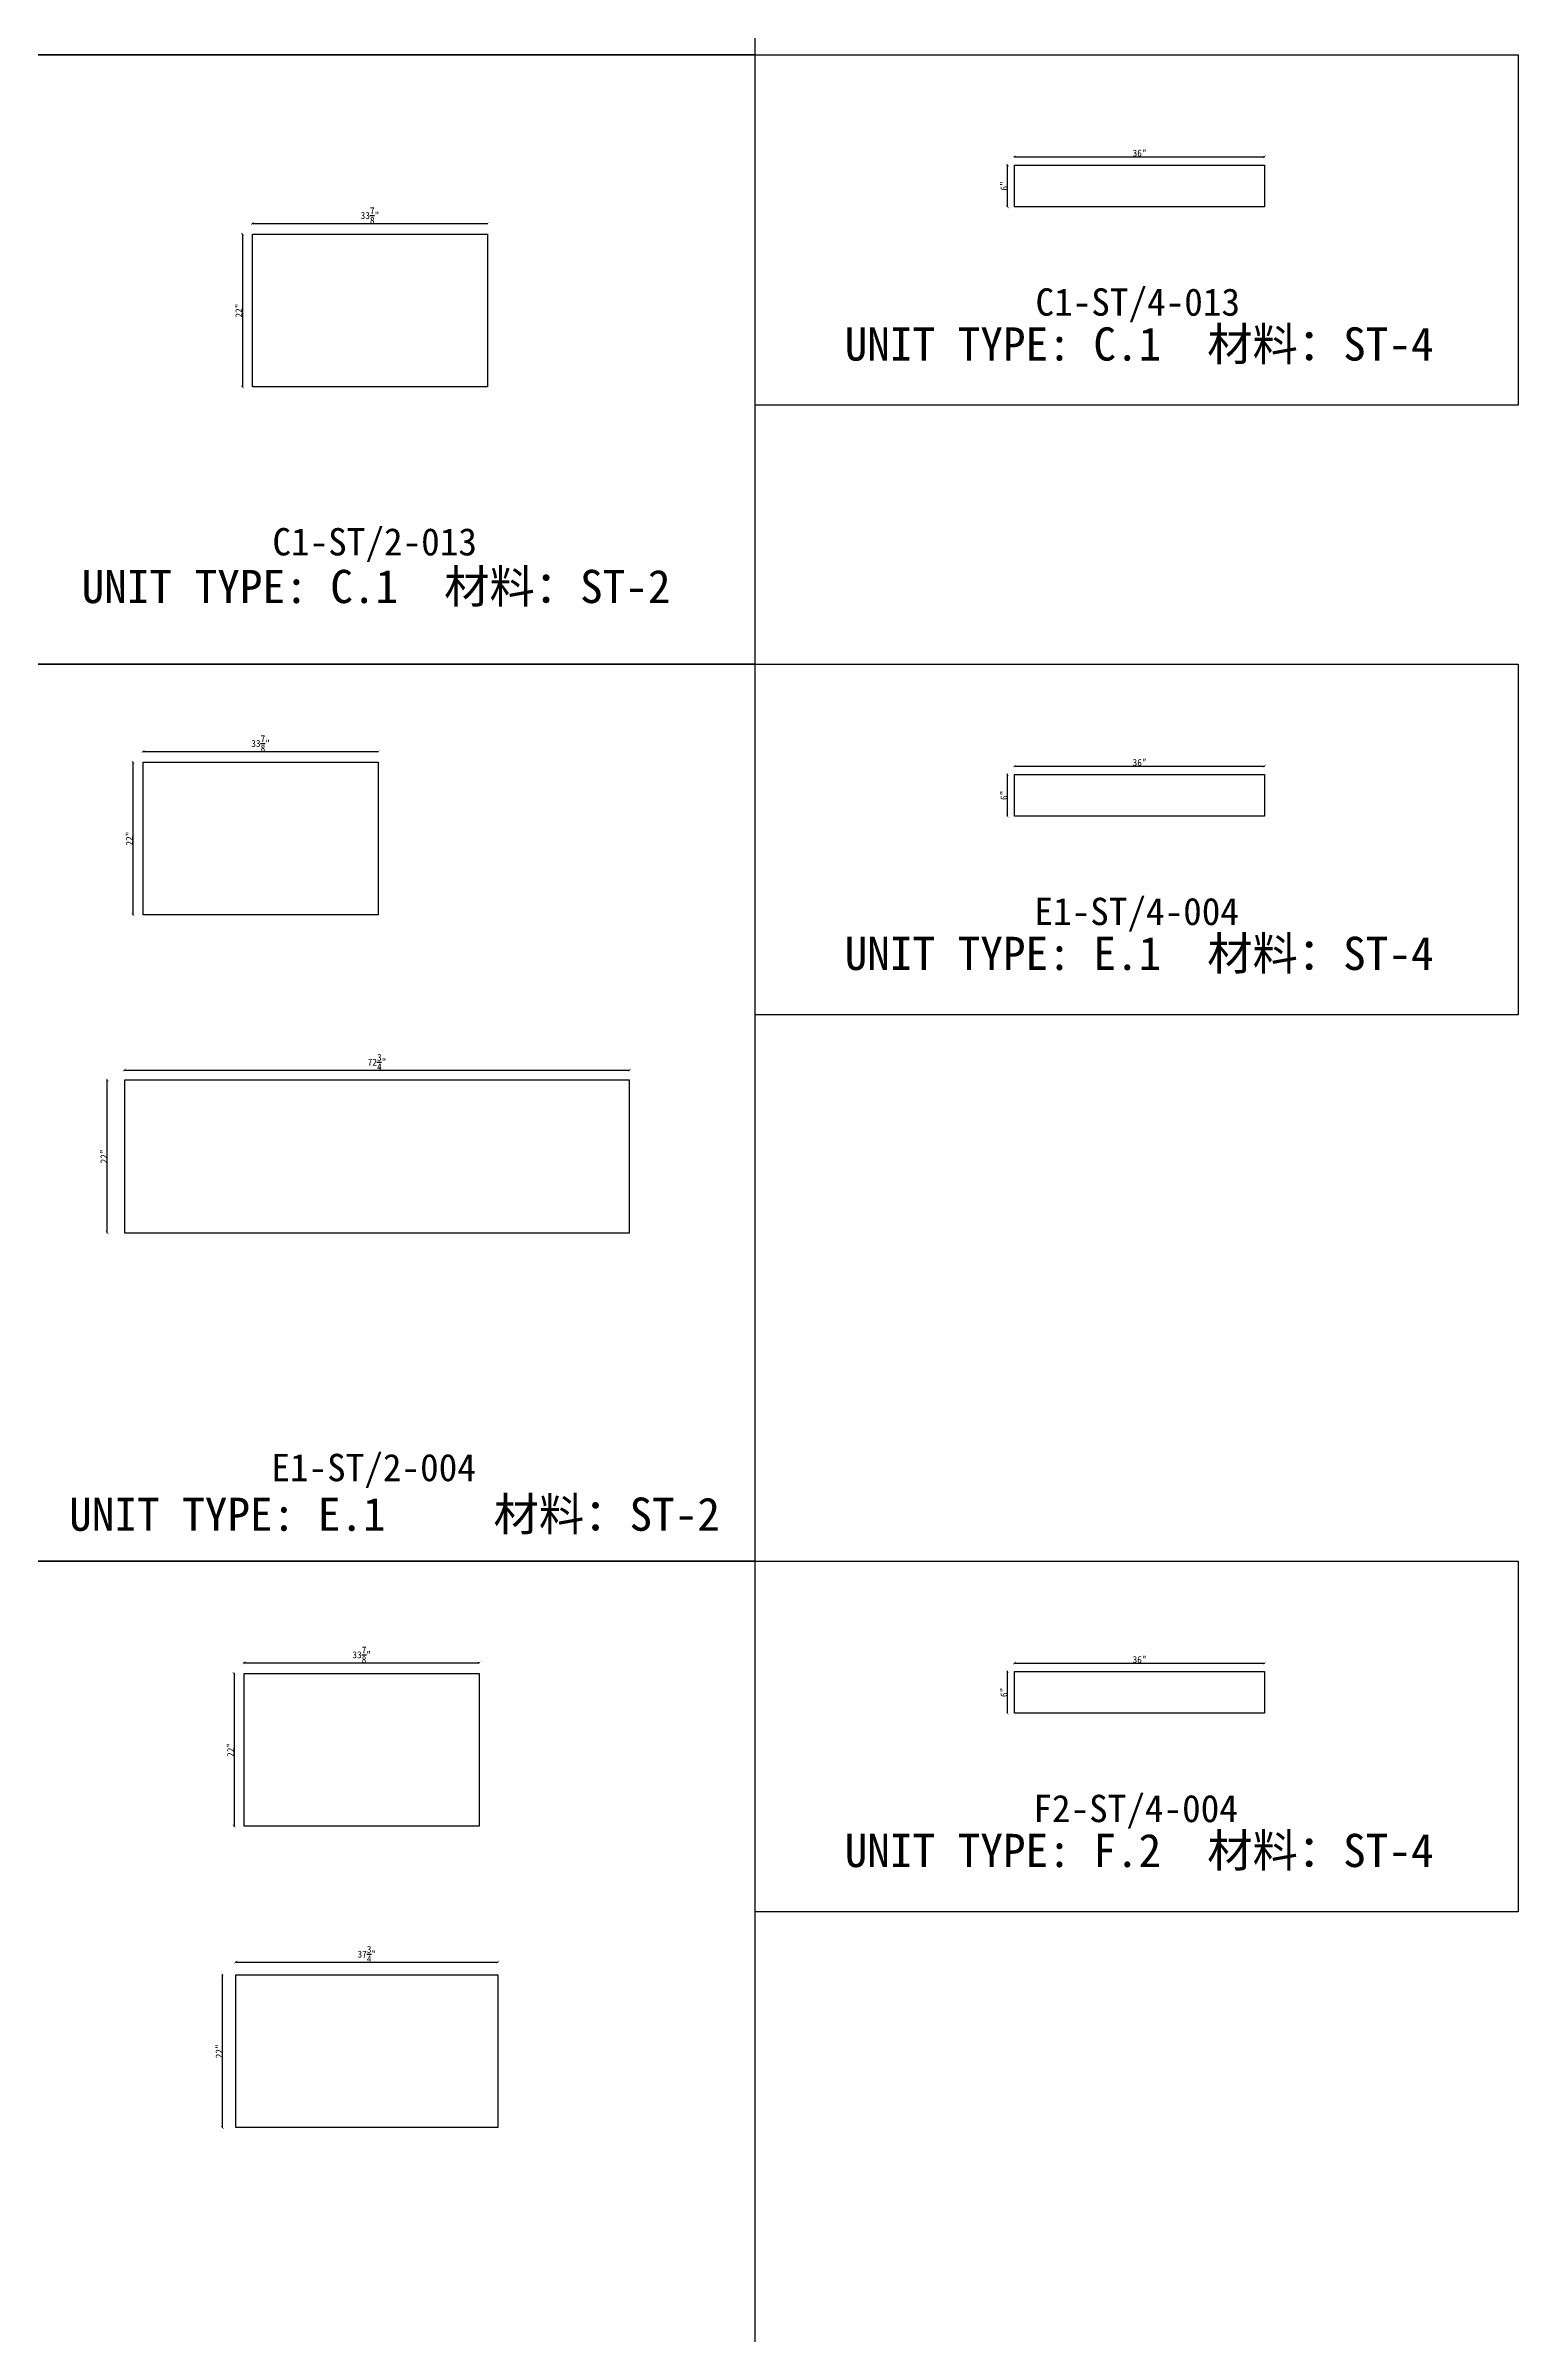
# Model space of a CAD drawing. Header units: millimetres. Extents: x -46966 to 138077, y -48408 to 2116.
# Drawn here: x 106279 to 111667, y -12752 to -4379 of the extents above; entities that cross this region are included whole.
import ezdxf
from ezdxf.enums import TextEntityAlignment as Align

# ---------------------------------------------------------------- set-up
doc = ezdxf.new("R2010")
doc.units = ezdxf.units.MM
doc.layers.add('PART_NUMBER', color=3, linetype='Continuous')
doc.styles.add('样式 1', font='')
doc.styles.get('样式 1').set_extended_font_data('NSimSun')
doc.dimstyles.new('副本 ISO-25', dxfattribs={"dimtxt": 25, "dimasz": 10, "dimexe": 1.5, "dimexo": 0.5, "dimtad": 1, "dimlfac": 0.03937, "dimlunit": 5, "dimtxsty": '样式 1', "dimblk": 'ARCHTICK', "dimcen": 2.5, "dimclrd": 256, "dimclrt": 1, "dimazin": 3, "dimtfac": 1, "dimtmove": 0, "dimatfit": 3, "dimfxlon": 1})

# ---------------------------------------------------------------- blocks, each defined once
blk = doc.blocks.new('_ArchTick')
at = {"color": 0, "linetype": 'ByBlock', "const_width": 0.15}
blk.add_lwpolyline([(-0.5, -0.5), (0.5, 0.5)], dxfattribs=at)
blk = doc.blocks.new('*D1647')
at = {"color": 0, "lineweight": -2, "transparency": 16777216}
for p, q in [((107035.3, -5029.8), (107035.3, -5027.3)), ((107895.7, -5029.8), (107895.7, -5027.3))]:
    blk.add_line(p, q, dxfattribs=at)
at = {"lineweight": -2, "transparency": 16777216}
blk.add_line((107035.3, -5028.8), (107895.7, -5028.8), dxfattribs=at)
at = {"layer": 'Defpoints', "color": 0, "transparency": 16777216}
for p in [(107035.3, -5068.2), (107895.7, -5028.8), (107895.7, -5068.2)]:
    blk.add_point(p, dxfattribs=at)
at = {"lineweight": -2, "transparency": 16777216, "xscale": 10, "yscale": 10, "zscale": 10, "rotation": 180}
blk.add_blockref('_ArchTick', (107035.3, -5028.8), dxfattribs=at)
at = {"lineweight": -2, "transparency": 16777216, "xscale": 10, "yscale": 10, "zscale": 10}
blk.add_blockref('_ArchTick', (107895.7, -5028.8), dxfattribs=at)
at = {"color": 1, "transparency": 16777216, "insert": (107465.5, -4999.7), "char_height": 25, "attachment_point": 5, "style": '样式 1'}
blk.add_mtext('\\A1;33{\\H1x;\\S7/8;}"', dxfattribs=at)
blk = doc.blocks.new('*D1648')
at = {"color": 0, "lineweight": -2, "transparency": 16777216}
for p, q in [((106999.6, -5068.2), (106997.1, -5068.2)), ((106999.6, -5627), (106997.1, -5627))]:
    blk.add_line(p, q, dxfattribs=at)
at = {"lineweight": -2, "transparency": 16777216}
blk.add_line((106998.6, -5068.2), (106998.6, -5627), dxfattribs=at)
at = {"layer": 'Defpoints', "color": 0, "transparency": 16777216}
for p in [(107035.3, -5068.2), (106998.6, -5627), (107035.3, -5627)]:
    blk.add_point(p, dxfattribs=at)
at = {"lineweight": -2, "transparency": 16777216, "xscale": 10, "yscale": 10, "zscale": 10}
for p, rotation in [((106998.6, -5068.2), 90), ((106998.6, -5627), 270)]:
    blk.add_blockref('_ArchTick', p, dxfattribs=dict(at, rotation=rotation))
at = {"color": 1, "transparency": 16777216, "insert": (106985.5, -5347.6), "char_height": 25, "attachment_point": 5, "rotation": 90, "style": '样式 1'}
blk.add_mtext('\\A1;22"', dxfattribs=at)
blk = doc.blocks.new('*D1649')
at = {"color": 0, "lineweight": -2, "transparency": 16777216}
for p, q in [((109824, -4785.7), (109824, -4783.2)), ((110738.4, -4785.7), (110738.4, -4783.2))]:
    blk.add_line(p, q, dxfattribs=at)
at = {"lineweight": -2, "transparency": 16777216}
blk.add_line((109824, -4784.7), (110738.4, -4784.7), dxfattribs=at)
at = {"layer": 'Defpoints', "color": 0, "transparency": 16777216}
for p in [(109824, -4815.5), (110738.4, -4784.7), (110738.4, -4815.5)]:
    blk.add_point(p, dxfattribs=at)
at = {"lineweight": -2, "transparency": 16777216, "xscale": 10, "yscale": 10, "zscale": 10, "rotation": 180}
blk.add_blockref('_ArchTick', (109824, -4784.7), dxfattribs=at)
at = {"lineweight": -2, "transparency": 16777216, "xscale": 10, "yscale": 10, "zscale": 10}
blk.add_blockref('_ArchTick', (110738.4, -4784.7), dxfattribs=at)
at = {"color": 1, "transparency": 16777216, "insert": (110281.2, -4771.5), "char_height": 25, "attachment_point": 5, "style": '样式 1'}
blk.add_mtext('\\A1;36"', dxfattribs=at)
blk = doc.blocks.new('*D1650')
at = {"color": 0, "lineweight": -2, "transparency": 16777216}
for p, q in [((109799.2, -4815.5), (109796.7, -4815.5)), ((109799.2, -4967.9), (109796.7, -4967.9))]:
    blk.add_line(p, q, dxfattribs=at)
at = {"lineweight": -2, "transparency": 16777216}
blk.add_line((109798.2, -4967.9), (109798.2, -4815.5), dxfattribs=at)
at = {"layer": 'Defpoints', "color": 0, "transparency": 16777216}
for p in [(109798.2, -4815.5), (109824, -4815.5), (109824, -4967.9)]:
    blk.add_point(p, dxfattribs=at)
at = {"lineweight": -2, "transparency": 16777216, "xscale": 10, "yscale": 10, "zscale": 10}
for p, rotation in [((109798.2, -4815.5), 90), ((109798.2, -4967.9), 270)]:
    blk.add_blockref('_ArchTick', p, dxfattribs=dict(at, rotation=rotation))
at = {"color": 1, "transparency": 16777216, "insert": (109785.1, -4891.7), "char_height": 25, "attachment_point": 5, "rotation": 90, "style": '样式 1'}
blk.add_mtext('\\A1;6"', dxfattribs=at)
blk = doc.blocks.new('*D1659')
at = {"color": 0, "lineweight": -2, "transparency": 16777216}
for p, q in [((106635.2, -6961.6), (106635.2, -6959.1)), ((107495.6, -6961.6), (107495.6, -6959.1))]:
    blk.add_line(p, q, dxfattribs=at)
at = {"lineweight": -2, "transparency": 16777216}
blk.add_line((106635.2, -6960.6), (107495.6, -6960.6), dxfattribs=at)
at = {"layer": 'Defpoints', "color": 0, "transparency": 16777216}
for p in [(106635.2, -7000), (107495.6, -6960.6), (107495.6, -7000)]:
    blk.add_point(p, dxfattribs=at)
at = {"lineweight": -2, "transparency": 16777216, "xscale": 10, "yscale": 10, "zscale": 10, "rotation": 180}
blk.add_blockref('_ArchTick', (106635.2, -6960.6), dxfattribs=at)
at = {"lineweight": -2, "transparency": 16777216, "xscale": 10, "yscale": 10, "zscale": 10}
blk.add_blockref('_ArchTick', (107495.6, -6960.6), dxfattribs=at)
at = {"color": 1, "transparency": 16777216, "insert": (107065.4, -6931.5), "char_height": 25, "attachment_point": 5, "style": '样式 1'}
blk.add_mtext('\\A1;33{\\H1x;\\S7/8;}"', dxfattribs=at)
blk = doc.blocks.new('*D1660')
at = {"color": 0, "lineweight": -2, "transparency": 16777216}
for p, q in [((106599.5, -7000), (106597, -7000)), ((106599.5, -7558.8), (106597, -7558.8))]:
    blk.add_line(p, q, dxfattribs=at)
at = {"lineweight": -2, "transparency": 16777216}
blk.add_line((106598.5, -7000), (106598.5, -7558.8), dxfattribs=at)
at = {"layer": 'Defpoints', "color": 0, "transparency": 16777216}
for p in [(106635.2, -7000), (106598.5, -7558.8), (106635.2, -7558.8)]:
    blk.add_point(p, dxfattribs=at)
at = {"lineweight": -2, "transparency": 16777216, "xscale": 10, "yscale": 10, "zscale": 10}
for p, rotation in [((106598.5, -7000), 90), ((106598.5, -7558.8), 270)]:
    blk.add_blockref('_ArchTick', p, dxfattribs=dict(at, rotation=rotation))
at = {"color": 1, "transparency": 16777216, "insert": (106585.4, -7279.4), "char_height": 25, "attachment_point": 5, "rotation": 90, "style": '样式 1'}
blk.add_mtext('\\A1;22"', dxfattribs=at)
blk = doc.blocks.new('*D1661')
at = {"color": 0, "lineweight": -2, "transparency": 16777216}
for p, q in [((106567.3, -8127.5), (106567.3, -8125)), ((108415.1, -8127.5), (108415.1, -8125))]:
    blk.add_line(p, q, dxfattribs=at)
at = {"lineweight": -2, "transparency": 16777216}
blk.add_line((106567.3, -8126.5), (108415.1, -8126.5), dxfattribs=at)
at = {"layer": 'Defpoints', "color": 0, "transparency": 16777216}
for p in [(106567.3, -8162.9), (108415.1, -8126.5), (108415.1, -8162.9)]:
    blk.add_point(p, dxfattribs=at)
at = {"lineweight": -2, "transparency": 16777216, "xscale": 10, "yscale": 10, "zscale": 10, "rotation": 180}
blk.add_blockref('_ArchTick', (106567.3, -8126.5), dxfattribs=at)
at = {"lineweight": -2, "transparency": 16777216, "xscale": 10, "yscale": 10, "zscale": 10}
blk.add_blockref('_ArchTick', (108415.1, -8126.5), dxfattribs=at)
at = {"color": 1, "transparency": 16777216, "insert": (107491.2, -8097.4), "char_height": 25, "attachment_point": 5, "style": '样式 1'}
blk.add_mtext('\\A1;72{\\H1x;\\S3/4;}"', dxfattribs=at)
blk = doc.blocks.new('*D1662')
at = {"color": 0, "lineweight": -2, "transparency": 16777216}
for p, q in [((106505.6, -8162.9), (106503.1, -8162.9)), ((106505.6, -8721.7), (106503.1, -8721.7))]:
    blk.add_line(p, q, dxfattribs=at)
at = {"lineweight": -2, "transparency": 16777216}
blk.add_line((106504.6, -8721.7), (106504.6, -8162.9), dxfattribs=at)
at = {"layer": 'Defpoints', "color": 0, "transparency": 16777216}
for p in [(106504.6, -8162.9), (106567.3, -8162.9), (106567.3, -8721.7)]:
    blk.add_point(p, dxfattribs=at)
at = {"lineweight": -2, "transparency": 16777216, "xscale": 10, "yscale": 10, "zscale": 10}
for p, rotation in [((106504.6, -8162.9), 90), ((106504.6, -8721.7), 270)]:
    blk.add_blockref('_ArchTick', p, dxfattribs=dict(at, rotation=rotation))
at = {"color": 1, "transparency": 16777216, "insert": (106491.5, -8442.3), "char_height": 25, "attachment_point": 5, "rotation": 90, "style": '样式 1'}
blk.add_mtext('\\A1;22"', dxfattribs=at)
blk = doc.blocks.new('*D1663')
at = {"color": 0, "lineweight": -2, "transparency": 16777216}
for p, q in [((109824, -7015.2), (109824, -7012.7)), ((110738.4, -7015.2), (110738.4, -7012.7))]:
    blk.add_line(p, q, dxfattribs=at)
at = {"lineweight": -2, "transparency": 16777216}
blk.add_line((109824, -7014.2), (110738.4, -7014.2), dxfattribs=at)
at = {"layer": 'Defpoints', "color": 0, "transparency": 16777216}
for p in [(110738.4, -7014.2), (109824, -7045.1), (110738.4, -7045.1)]:
    blk.add_point(p, dxfattribs=at)
at = {"lineweight": -2, "transparency": 16777216, "xscale": 10, "yscale": 10, "zscale": 10, "rotation": 180}
blk.add_blockref('_ArchTick', (109824, -7014.2), dxfattribs=at)
at = {"lineweight": -2, "transparency": 16777216, "xscale": 10, "yscale": 10, "zscale": 10}
blk.add_blockref('_ArchTick', (110738.4, -7014.2), dxfattribs=at)
at = {"color": 1, "transparency": 16777216, "insert": (110281.2, -7001.1), "char_height": 25, "attachment_point": 5, "style": '样式 1'}
blk.add_mtext('\\A1;36"', dxfattribs=at)
blk = doc.blocks.new('*D1664')
at = {"color": 0, "lineweight": -2, "transparency": 16777216}
for p, q in [((109799.2, -7045.1), (109796.7, -7045.1)), ((109799.2, -7197.5), (109796.7, -7197.5))]:
    blk.add_line(p, q, dxfattribs=at)
at = {"lineweight": -2, "transparency": 16777216}
blk.add_line((109798.2, -7197.5), (109798.2, -7045.1), dxfattribs=at)
at = {"layer": 'Defpoints', "color": 0, "transparency": 16777216}
for p in [(109798.2, -7045.1), (109824, -7045.1), (109824, -7197.5)]:
    blk.add_point(p, dxfattribs=at)
at = {"lineweight": -2, "transparency": 16777216, "xscale": 10, "yscale": 10, "zscale": 10}
for p, rotation in [((109798.2, -7045.1), 90), ((109798.2, -7197.5), 270)]:
    blk.add_blockref('_ArchTick', p, dxfattribs=dict(at, rotation=rotation))
at = {"color": 1, "transparency": 16777216, "insert": (109785.1, -7121.3), "char_height": 25, "attachment_point": 5, "rotation": 90, "style": '样式 1'}
blk.add_mtext('\\A1;6"', dxfattribs=at)
blk = doc.blocks.new('*D1738')
at = {"color": 0, "lineweight": -2, "transparency": 16777216}
for p, q in [((107005, -10295.7), (107005, -10293.2)), ((107865.4, -10295.7), (107865.4, -10293.2))]:
    blk.add_line(p, q, dxfattribs=at)
at = {"lineweight": -2, "transparency": 16777216}
blk.add_line((107005, -10294.7), (107865.4, -10294.7), dxfattribs=at)
at = {"layer": 'Defpoints', "color": 0, "transparency": 16777216}
for p in [(107865.4, -10294.7), (107005, -10334.2), (107865.4, -10334.2)]:
    blk.add_point(p, dxfattribs=at)
at = {"lineweight": -2, "transparency": 16777216, "xscale": 10, "yscale": 10, "zscale": 10, "rotation": 180}
blk.add_blockref('_ArchTick', (107005, -10294.7), dxfattribs=at)
at = {"lineweight": -2, "transparency": 16777216, "xscale": 10, "yscale": 10, "zscale": 10}
blk.add_blockref('_ArchTick', (107865.4, -10294.7), dxfattribs=at)
at = {"color": 1, "transparency": 16777216, "insert": (107435.2, -10265.7), "char_height": 25, "attachment_point": 5, "style": '样式 1'}
blk.add_mtext('\\A1;33{\\H1x;\\S7/8;}"', dxfattribs=at)
blk = doc.blocks.new('*D1739')
at = {"color": 0, "lineweight": -2, "transparency": 16777216}
for p, q in [((106969.3, -10334.2), (106966.8, -10334.2)), ((106969.3, -10893), (106966.8, -10893))]:
    blk.add_line(p, q, dxfattribs=at)
at = {"lineweight": -2, "transparency": 16777216}
blk.add_line((106968.3, -10334.2), (106968.3, -10893), dxfattribs=at)
at = {"layer": 'Defpoints', "color": 0, "transparency": 16777216}
for p in [(107005, -10334.2), (106968.3, -10893), (107005, -10893)]:
    blk.add_point(p, dxfattribs=at)
at = {"lineweight": -2, "transparency": 16777216, "xscale": 10, "yscale": 10, "zscale": 10}
for p, rotation in [((106968.3, -10334.2), 90), ((106968.3, -10893), 270)]:
    blk.add_blockref('_ArchTick', p, dxfattribs=dict(at, rotation=rotation))
at = {"color": 1, "transparency": 16777216, "insert": (106955.2, -10613.6), "char_height": 25, "attachment_point": 5, "rotation": 90, "style": '样式 1'}
blk.add_mtext('\\A1;22"', dxfattribs=at)
blk = doc.blocks.new('*D1740')
at = {"color": 0, "lineweight": -2, "transparency": 16777216}
for p, q in [((106974.4, -11391), (106974.4, -11388.5)), ((107933.3, -11391), (107933.3, -11388.5))]:
    blk.add_line(p, q, dxfattribs=at)
at = {"lineweight": -2, "transparency": 16777216}
blk.add_line((106974.4, -11390), (107933.3, -11390), dxfattribs=at)
at = {"layer": 'Defpoints', "color": 0, "transparency": 16777216}
for p in [(106974.4, -11436.9), (107933.3, -11390), (107933.3, -11436.9)]:
    blk.add_point(p, dxfattribs=at)
at = {"lineweight": -2, "transparency": 16777216, "xscale": 10, "yscale": 10, "zscale": 10, "rotation": 180}
blk.add_blockref('_ArchTick', (106974.4, -11390), dxfattribs=at)
at = {"lineweight": -2, "transparency": 16777216, "xscale": 10, "yscale": 10, "zscale": 10}
blk.add_blockref('_ArchTick', (107933.3, -11390), dxfattribs=at)
at = {"color": 1, "transparency": 16777216, "insert": (107453.9, -11360.9), "char_height": 25, "attachment_point": 5, "style": '样式 1'}
blk.add_mtext('\\A1;37{\\H1x;\\S3/4;}"', dxfattribs=at)
blk = doc.blocks.new('*D1741')
at = {"color": 0, "lineweight": -2, "transparency": 16777216}
for p, q in [((106927.3, -11436.9), (106924.8, -11436.9)), ((106927.3, -11995.7), (106924.8, -11995.7))]:
    blk.add_line(p, q, dxfattribs=at)
at = {"lineweight": -2, "transparency": 16777216}
blk.add_line((106926.3, -11995.7), (106926.3, -11436.9), dxfattribs=at)
at = {"layer": 'Defpoints', "color": 0, "transparency": 16777216}
for p in [(106926.3, -11436.9), (106974.4, -11436.9), (106974.4, -11995.7)]:
    blk.add_point(p, dxfattribs=at)
at = {"lineweight": -2, "transparency": 16777216, "xscale": 10, "yscale": 10, "zscale": 10}
for p, rotation in [((106926.3, -11436.9), 90), ((106926.3, -11995.7), 270)]:
    blk.add_blockref('_ArchTick', p, dxfattribs=dict(at, rotation=rotation))
at = {"color": 1, "transparency": 16777216, "insert": (106913.2, -11716.3), "char_height": 25, "attachment_point": 5, "rotation": 90, "style": '样式 1'}
blk.add_mtext('\\A1;22"', dxfattribs=at)
blk = doc.blocks.new('*D1742')
at = {"color": 0, "lineweight": -2, "transparency": 16777216}
for p, q in [((109824, -10297.3), (109824, -10294.8)), ((110738.4, -10297.3), (110738.4, -10294.8))]:
    blk.add_line(p, q, dxfattribs=at)
at = {"lineweight": -2, "transparency": 16777216}
blk.add_line((109824, -10296.3), (110738.4, -10296.3), dxfattribs=at)
at = {"layer": 'Defpoints', "color": 0, "transparency": 16777216}
for p in [(110738.4, -10296.3), (109824, -10327.1), (110738.4, -10327.1)]:
    blk.add_point(p, dxfattribs=at)
at = {"lineweight": -2, "transparency": 16777216, "xscale": 10, "yscale": 10, "zscale": 10, "rotation": 180}
blk.add_blockref('_ArchTick', (109824, -10296.3), dxfattribs=at)
at = {"lineweight": -2, "transparency": 16777216, "xscale": 10, "yscale": 10, "zscale": 10}
blk.add_blockref('_ArchTick', (110738.4, -10296.3), dxfattribs=at)
at = {"color": 1, "transparency": 16777216, "insert": (110281.2, -10283.2), "char_height": 25, "attachment_point": 5, "style": '样式 1'}
blk.add_mtext('\\A1;36"', dxfattribs=at)
blk = doc.blocks.new('*D1743')
at = {"color": 0, "lineweight": -2, "transparency": 16777216}
for p, q in [((109799.2, -10327.1), (109796.7, -10327.1)), ((109799.2, -10479.5), (109796.7, -10479.5))]:
    blk.add_line(p, q, dxfattribs=at)
at = {"lineweight": -2, "transparency": 16777216}
blk.add_line((109798.2, -10479.5), (109798.2, -10327.1), dxfattribs=at)
at = {"layer": 'Defpoints', "color": 0, "transparency": 16777216}
for p in [(109798.2, -10327.1), (109824, -10327.1), (109824, -10479.5)]:
    blk.add_point(p, dxfattribs=at)
at = {"lineweight": -2, "transparency": 16777216, "xscale": 10, "yscale": 10, "zscale": 10}
for p, rotation in [((109798.2, -10327.1), 90), ((109798.2, -10479.5), 270)]:
    blk.add_blockref('_ArchTick', p, dxfattribs=dict(at, rotation=rotation))
at = {"color": 1, "transparency": 16777216, "insert": (109785.1, -10403.3), "char_height": 25, "attachment_point": 5, "rotation": 90, "style": '样式 1'}
blk.add_mtext('\\A1;6"', dxfattribs=at)

msp = doc.modelspace()

# ---------------------------------------------------------------- linework, layer by layer
at = {"color": 1}
for points in [[(106082.853, -4411.751), (108874.727, -4411.751), (108874.727, -2182.184), (106082.853, -2182.184)], [(106082.853, -6641.319), (108874.727, -6641.319), (108874.727, -4411.751), (106082.853, -4411.751)], [(108874.727, -4411.751), (111666.602, -4411.751), (111666.602, -5694.149), (108874.727, -5694.149)], [(106082.853, -9923.375), (108874.727, -9923.375), (108874.727, -6641.319), (106082.853, -6641.319)], [(108874.727, -6641.319), (111666.602, -6641.319), (111666.602, -7923.716), (108874.727, -7923.716)], [(106082.853, -13205.431), (108874.727, -13205.431), (108874.727, -9923.375), (106082.853, -9923.375)], [(108874.727, -9923.375), (111666.602, -9923.375), (111666.602, -11205.772), (108874.727, -11205.772)]]:
    msp.add_lwpolyline(points, close=True, dxfattribs=at)
for points in [[(109824.046, -4815.488), (110738.446, -4815.488), (110738.446, -4967.888), (109824.046, -4967.888)], [(107035.252, -5068.22), (107895.677, -5068.22), (107895.677, -5627.02), (107035.252, -5627.02)], [(106635.171, -7000.026), (107495.596, -7000.026), (107495.596, -7558.826), (106635.171, -7558.826)], [(109824.046, -7045.055), (110738.446, -7045.055), (110738.446, -7197.455), (109824.046, -7197.455)], [(108415.124, -8162.922), (106567.274, -8162.922), (106567.274, -8721.722), (108415.124, -8721.722)], [(107004.985, -10334.172), (107865.41, -10334.172), (107865.41, -10892.972), (107004.985, -10892.972)], [(109824.046, -10327.111), (110738.446, -10327.111), (110738.446, -10479.511), (109824.046, -10479.511)], [(106974.437, -11436.871), (107933.287, -11436.871), (107933.287, -11995.671), (106974.437, -11995.671)]]:
    msp.add_lwpolyline(points, close=True)

# ---------------------------------------------------------------- texts
at = {"style": '样式 1'}
for s, p in [('UNIT TYPE: C.1', (109202.355, -5530.645)), ('材料：ST-4', (110528.636, -5530.645)), ('材料：ST-2', (107736.762, -6417.823)), ('UNIT TYPE: C.1', (106410.481, -6417.823)), ('UNIT TYPE: E.1', (109202.355, -7760.212)), ('材料：ST-4', (110528.636, -7760.212)), ('UNIT TYPE: E.1', (106364.839, -9812.018)), ('材料：ST-2', (107917.564, -9812.018)), ('UNIT TYPE: F.2', (109202.355, -11042.268)), ('材料：ST-4', (110528.636, -11042.268))]:
    msp.add_text(s, height=121.5865, dxfattribs=at).set_placement(p)
at = {"layer": 'PART_NUMBER', "color": 3, "style": '样式 1'}
for s, p in [('C1-ST/4-013', (110274.591, -5316.318)), ('C1-ST/2-013', (107482.717, -6193.488)), ('E1-ST/4-004', (110270.737, -7545.885)), ('E1-ST/2-004', (107478.863, -9580.544)), ('F2-ST/4-004', (110266.815, -10827.942))]:
    msp.add_text(s, height=100, dxfattribs=at).set_placement(p, align=Align.MIDDLE_CENTER)

# ---------------------------------------------------------------- dimensions: what is measured, and where the dimension line sits
for base, p1, p2, picture, middle in [((110738.446, -4784.652), (109824.046, -4815.488), (110738.446, -4815.488), '*D1649', (110281.246, -4771.527)), ((107895.677, -5028.793), (107035.252, -5068.22), (107895.677, -5068.22), '*D1647', (107465.464, -4999.7)), ((107495.596, -6960.599), (106635.171, -7000.026), (107495.596, -7000.026), '*D1659', (107065.383, -6931.506)), ((110738.446, -7014.219), (109824.046, -7045.055), (110738.446, -7045.055), '*D1663', (110281.246, -7001.094)), ((108415.124, -8126.462), (106567.274, -8162.922), (108415.124, -8162.922), '*D1661', (107491.199, -8097.369)), ((107865.41, -10294.745), (107004.985, -10334.172), (107865.41, -10334.172), '*D1738', (107435.198, -10265.652)), ((110738.446, -10296.276), (109824.046, -10327.111), (110738.446, -10327.111), '*D1742', (110281.246, -10283.151)), ((107933.287, -11390.014), (106974.437, -11436.871), (107933.287, -11436.871), '*D1740', (107453.862, -11360.921))]:
    dim = msp.add_linear_dim(base=base, p1=p1, p2=p2, dimstyle='副本 ISO-25')
    dim.commit()
    dim.dimension.update_dxf_attribs({"geometry": picture, "text_midpoint": middle})
for base, p1, p2, picture, middle in [((109798.212, -4815.488), (109824.046, -4967.888), (109824.046, -4815.488), '*D1650', (109785.087, -4891.688)), ((106998.606, -5627.02), (107035.252, -5068.22), (107035.252, -5627.02), '*D1648', (106985.481, -5347.62)), ((106598.525, -7558.826), (106635.171, -7000.026), (106635.171, -7558.826), '*D1660', (106585.4, -7279.426)), ((109798.212, -7045.055), (109824.046, -7197.455), (109824.046, -7045.055), '*D1664', (109785.087, -7121.255)), ((106504.603, -8162.922), (106567.274, -8721.722), (106567.274, -8162.922), '*D1662', (106491.478, -8442.322)), ((106968.339, -10892.972), (107004.985, -10334.172), (107004.985, -10892.972), '*D1739', (106955.214, -10613.572)), ((109798.212, -10327.111), (109824.046, -10479.511), (109824.046, -10327.111), '*D1743', (109785.087, -10403.311)), ((106926.329, -11436.871), (106974.437, -11995.671), (106974.437, -11436.871), '*D1741', (106913.204, -11716.271))]:
    dim = msp.add_linear_dim(base=base, p1=p1, p2=p2, angle=90, dimstyle='副本 ISO-25')
    dim.commit()
    dim.dimension.update_dxf_attribs({"geometry": picture, "text_midpoint": middle})

doc.saveas('drawing.dxf')
